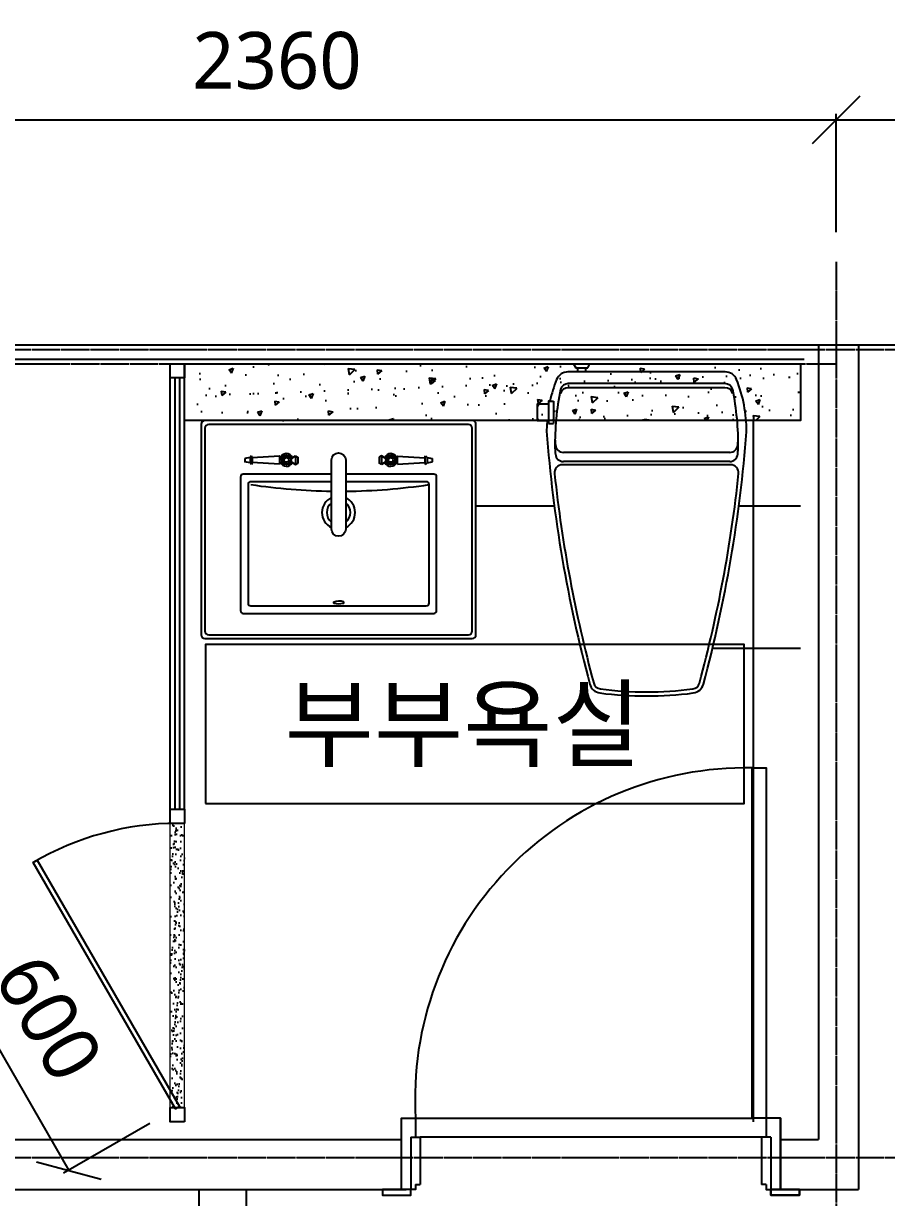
# Model space of a CAD drawing. Header units: millimetres. Extents: x -813 to 7727, y -580 to 5329.
# Drawn here: x 852 to 2673, y 2850 to 5328 of the extents above; entities that cross this region are included whole.
import ezdxf
from ezdxf.enums import TextEntityAlignment as Align

# ---------------------------------------------------------------- set-up
doc = ezdxf.new("R2010")
doc.units = ezdxf.units.MM
doc.linetypes.add('주동원본-1$0$CEN', pattern=[62, 60, -1, 0, -1])
for name, color, linetype in [('A_TXT', 160, 'Continuous'), ('DIM', 1, 'Continuous'), ('LEGN', 7, 'Continuous'), ('주동원본-1$0$A_BATH', 6, 'Continuous'), ('주동원본-1$0$A_DOOR', 250, 'Continuous'), ('주동원본-1$0$A_DRY', 250, 'Continuous'), ('주동원본-1$0$A_FIN2', 8, 'Continuous'), ('주동원본-1$0$A_HAT_P', 179, 'Continuous'), ('주동원본-1$0$A_HRAL', 4, 'Continuous'), ('주동원본-1$0$A_mc', 171, '주동원본-1$0$CEN'), ('주동원본-1$0$AS_CEN-1', 1, '주동원본-1$0$CEN'), ('주동원본-1$0$AS_CON', 170, 'Continuous')]:
    doc.layers.add(name, color=color, linetype=linetype)
doc.styles.add('맑은고딕', font='malgun.ttf')
doc.styles.add('치수문자01', font='malgun.ttf')
doc.dimstyles.new('치수문자', dxfattribs={"dimtxt": 120, "dimasz": 100, "dimexe": 12.5, "dimexo": 62.5, "dimgap": 62.5, "dimtad": 1, "dimtxsty": '치수문자01', "dimblk": 'OBLIQUE', "dimcen": 2.5, "dimclrt": 256, "dimadec": 0, "dimazin": 0, "dimtfac": 1, "dimtmove": 0, "dimatfit": 3, "dimfxl": 1, "dimlwd": -1, "dimlwe": -1, "dimarcsym": 1})

# ---------------------------------------------------------------- blocks, each defined once
blk = doc.blocks.new('_Oblique')
at = {"color": 0, "linetype": 'ByBlock', "lineweight": -2}
blk.add_line((-0.5, -0.5), (0.5, 0.5), dxfattribs=at)
blk = doc.blocks.new('*D11')
at = {"layer": 'Defpoints', "color": 0, "transparency": 16777216}
for p in [(2567, 5125), (207, 4825), (2567, 4825)]:
    blk.add_point(p, dxfattribs=at)
at = {"layer": 'DIM', "color": 0, "transparency": 16777216}
for p, q in [((207, 4887.5), (207, 5137.5)), ((2567, 4887.5), (2567, 5137.5)), ((207, 5125), (2567, 5125))]:
    blk.add_line(p, q, dxfattribs=at)
at = {"layer": 'DIM', "color": 0, "transparency": 16777216, "xscale": 100, "yscale": 100, "zscale": 100, "rotation": 180}
blk.add_blockref('_Oblique', (207, 5125), dxfattribs=at)
at = {"layer": 'DIM', "color": 0, "transparency": 16777216, "xscale": 100, "yscale": 100, "zscale": 100}
blk.add_blockref('_Oblique', (2567, 5125), dxfattribs=at)
at = {"layer": 'DIM', "transparency": 16777216, "insert": (1387, 5249.5), "char_height": 120, "attachment_point": 5, "style": '치수문자01'}
blk.add_mtext('2360', dxfattribs=at)
blk = doc.blocks.new('*D12')
at = {"layer": 'Defpoints', "color": 0, "transparency": 16777216}
for p in [(6052, 5125), (2567, 4825), (6052, 4825)]:
    blk.add_point(p, dxfattribs=at)
at = {"layer": 'DIM', "color": 0, "transparency": 16777216}
for p, q in [((2567, 4887.5), (2567, 5137.5)), ((6052, 4887.5), (6052, 5137.5)), ((2567, 5125), (6052, 5125))]:
    blk.add_line(p, q, dxfattribs=at)
at = {"layer": 'DIM', "color": 0, "transparency": 16777216, "xscale": 100, "yscale": 100, "zscale": 100, "rotation": 180}
blk.add_blockref('_Oblique', (2567, 5125), dxfattribs=at)
at = {"layer": 'DIM', "color": 0, "transparency": 16777216, "xscale": 100, "yscale": 100, "zscale": 100}
blk.add_blockref('_Oblique', (6052, 5125), dxfattribs=at)
at = {"layer": 'DIM', "transparency": 16777216, "insert": (4309.5, 5249.5), "char_height": 120, "attachment_point": 5, "style": '치수문자01'}
blk.add_mtext('3485', dxfattribs=at)
blk = doc.blocks.new('*D16')
at = {"layer": 'Defpoints', "color": 0, "transparency": 16777216}
for p in [(872.7, 3557.1), (1172.7, 3037.5), (947.7, 2907.6)]:
    blk.add_point(p, dxfattribs=at)
at = {"layer": 'DIM', "color": 0, "transparency": 16777216}
for p, q in [((818.5, 3525.8), (636.9, 3420.9)), ((647.7, 3427.2), (947.7, 2907.6)), ((1118.5, 3006.3), (936.8, 2901.3))]:
    blk.add_line(p, q, dxfattribs=at)
at = {"layer": 'DIM', "color": 0, "transparency": 16777216, "xscale": 100, "yscale": 100, "zscale": 100}
for p, rotation in [((647.7, 3427.2), 120.0000000042285), ((947.7, 2907.6), 300.0000000042285)]:
    blk.add_blockref('_Oblique', p, dxfattribs=dict(at, rotation=rotation))
at = {"layer": 'DIM', "transparency": 16777216, "insert": (905.5, 3229.6), "char_height": 120, "attachment_point": 5, "rotation": 300, "style": '치수문자01'}
blk.add_mtext('600', dxfattribs=at)

msp = doc.modelspace()

# ---------------------------------------------------------------- hatches: boundary and pattern name
at = {"layer": '주동원본-1$0$A_HAT_P'}
h = msp.add_hatch(dxfattribs=at)
h.set_pattern_fill('AR-CONC', scale=15, angle=-90, style=0)
h.set_pattern_definition([(40, (-97295.83, -917988.13), (-9.41282, 107.589027), [11.25, -123.75]), (95, (-97295.83, -917988.13), (112.82882, -20.8127), [9, -99]), (349.5486, (-97296.62, -917979.16), (103.415931, 86.776407), [9.561028, -105.171317]), (43.8158, (-97265.83, -917988.13), (-24.827852, 160.086157), [16.875, -185.625]), (353.3644, (-97267.9, -917974.79), (146.11768, 140.199406), [14.341543, -157.75695]), (98.8158, (-97265.83, -917988.13), (146.11779, 140.199292), [13.5, -148.5]), (69, (-97273.33, -917973.13), (-60.392834, 89.536058), [11.25, -123.75]), (124, (-97273.33, -917973.13), (108.772507, 36.4973), [9, -99]), (18.5486, (-97278.36, -917965.67), (48.379575, 126.033394), [9.561028, -105.171317]), (52.5, (-97295.83, -917988.13), (49.934078, 1.8239783), [0, -97.8, 0, -100.5, 0, -99.375]), (82.5, (-97295.83, -917988.13), (59.1617568, 39.4604306), [0, -57.3, 0, -95.55, 0, -37.875]), (122.5, (-97295.83, -918021.58), (-3.3832308, 80.0733654), [0, -37.5, 0, -117, 0, -155.25]), (132.5, (-97295.83, -918036.58), (15.0157473, 87.4779254), [0, -48.75, 0, -77.7, 0, -110.25])])
h.paths.add_polyline_path([(1191.995, 4490.001), (1191.995, 4610.001), (2491.995, 4610.001), (2491.995, 4490.001)])
h = msp.add_hatch(dxfattribs=at)
h.set_pattern_fill('AR-SAND', scale=10, angle=270, style=0)
h.set_pattern_definition([(232.5, (-2288686.506, 214138.227), (-19.26823769, 0.62993358), [0, -15.2, 0, -17, 0, -16.25]), (262.5, (-2288686.506, 214138.227), (-28.22146065, -17.69776705), [0, -8.2, 0, -13.7, 0, -5.25]), (302.5, (-2288686.506, 214150.527), (-0.05659054, -31.14141862), [0, -5, 0, -18, 0, -23.5]), (312.5, (-2288686.506, 214150.527), (-8.77675565, -30.06126605), [0, -2.5, 0, -11.8, 0, -13.5])])
h.paths.add_polyline_path([(1191.995, 3040.001), (1161.995, 3040.001), (1161.995, 3640.001), (1191.995, 3640.001)])

# ---------------------------------------------------------------- linework, layer by layer
at = {"layer": 'LEGN', "color": 7}
msp.add_lwpolyline([(1236.263, 3681.818), (2372.965, 3681.818), (2372.965, 4017.639), (1236.263, 4017.639)], close=True, dxfattribs=at)
at = {"layer": '주동원본-1$0$A_BATH', "color": 7}
for p, q in [((2013.095, 4610.001), (2017.37, 4601.451)), ((2043.02, 4601.451), (2047.295, 4610.001)), ((2017.37, 4601.451), (2030.195, 4601.451)), ((2021.645, 4592.901), (2021.645, 4601.451)), ((2030.195, 4601.451), (2043.02, 4601.451)), ((2038.745, 4592.901), (2038.745, 4601.451)), ((2332.259, 4568.12), (2001.732, 4568.12)), ((2332.259, 4559.501), (2001.732, 4559.501)), ((1936.043, 4518.516), (1936.043, 4496.286)), ((1959.679, 4524.501), (1942.028, 4524.501)), ((1959.679, 4531.077), (1970.32, 4531.077)), ((1959.679, 4531.077), (1959.679, 4483.725)), ((1970.32, 4531.077), (1970.32, 4483.725)), ((1959.679, 4490.301), (1942.028, 4490.301)), ((1959.679, 4483.725), (1970.32, 4483.725)), ((1330.11, 4412.403), (1319.307, 4410.242)), ((1333.57, 4415.86), (1330.11, 4412.403)), ((1330.11, 4412.403), (1330.11, 4400.713)), ((1334.868, 4411.539), (1333.57, 4415.86)), ((1392.577, 4415.111), (1334.868, 4411.539)), ((1334.868, 4411.539), (1334.868, 4401.578)), ((1392.722, 4398.142), (1392.722, 4414.975)), ((1416.511, 4409.378), (1426.459, 4415.86)), ((1426.459, 4415.86), (1426.459, 4397.256)), ((1426.459, 4415.86), (1431.217, 4412.835)), ((1431.217, 4412.835), (1431.217, 4400.356)), ((1607.531, 4415.86), (1602.774, 4412.835)), ((1602.774, 4412.835), (1602.774, 4400.356)), ((1617.48, 4409.378), (1607.531, 4415.86)), ((1607.531, 4415.86), (1607.531, 4397.256)), ((1641.269, 4398.142), (1641.269, 4414.975)), ((1641.413, 4415.111), (1699.122, 4411.539)), ((1699.122, 4411.539), (1700.42, 4415.86)), ((1699.122, 4411.539), (1699.122, 4401.578)), ((1700.42, 4415.86), (1703.88, 4412.403)), ((1703.88, 4412.403), (1714.683, 4410.242)), ((1703.88, 4412.403), (1703.88, 4400.713)), ((2342.397, 4423.049), (1991.593, 4423.049)), ((1319.307, 4410.242), (1319.307, 4402.81)), ((1330.11, 4400.713), (1319.418, 4402.692)), ((1333.57, 4397.256), (1330.11, 4400.713)), ((1334.868, 4401.578), (1333.57, 4397.256)), ((1392.577, 4398.005), (1334.868, 4401.578)), ((1392.722, 4410.674), (1397.982, 4410.674)), ((1392.722, 4402.442), (1397.982, 4402.442)), ((1416.511, 4403.739), (1426.459, 4397.256)), ((1426.459, 4397.256), (1431.153, 4400.241)), ((1607.531, 4397.256), (1602.837, 4400.241)), ((1617.48, 4403.739), (1607.531, 4397.256)), ((1641.269, 4410.674), (1636.009, 4410.674)), ((1641.269, 4402.442), (1636.009, 4402.442)), ((1641.413, 4398.005), (1699.122, 4401.578)), ((1699.122, 4401.578), (1700.42, 4397.256)), ((1700.42, 4397.256), (1703.88, 4400.713)), ((1703.88, 4400.713), (1714.573, 4402.692)), ((1714.683, 4410.242), (1714.683, 4402.81)), ((2344.239, 4396.806), (1989.752, 4396.806)), ((2342.397, 4403.638), (1991.593, 4403.638))]:
    msp.add_line(p, q, dxfattribs=at)
at = {"layer": '주동원본-1$0$A_BATH', "color": 7, "linetype": 'Continuous'}
for p, q in [((1161.995, 3670.001), (1161.995, 4580.001)), ((1171.995, 3670.001), (1171.995, 4580.001)), ((1181.995, 3670.001), (1181.995, 4580.001)), ((1191.995, 3670.001), (1191.995, 4580.001))]:
    msp.add_line(p, q, dxfattribs=at)
at = {"layer": '주동원본-1$0$A_BATH', "color": 7, "lineweight": 0}
for p, q in [((1161.995, 3040.001), (1161.995, 3640.001)), ((1191.995, 3040.001), (1191.995, 3640.001))]:
    msp.add_line(p, q, dxfattribs=at)
at = {"layer": '주동원본-1$0$A_BATH', "color": 7, "linetype": 'Continuous'}
for points in [[(1191.995, 4580.001), (1161.995, 4580.001), (1161.995, 4610.001), (1191.995, 4610.001), (1191.995, 4580.001)], [(1191.995, 3640.001), (1161.995, 3640.001), (1161.995, 3670.001), (1191.995, 3670.001), (1191.995, 3640.001)], [(1191.995, 3010.001), (1161.995, 3010.001), (1161.995, 3040.001), (1191.995, 3040.001), (1191.995, 3010.001)]]:
    msp.add_lwpolyline(points, dxfattribs=at)
at = {"layer": '주동원본-1$0$A_BATH', "color": 7}
msp.add_lwpolyline([(1191.995, 4490.001), (1191.995, 4610.001), (2491.995, 4610.001), (2491.995, 4490.001)], close=True, dxfattribs=at)
for points in [[(2333.078, 4592.901), (2000.913, 4592.901, 0.30713821), (1977.081, 4576.737, 0.04016168), (1963.03, 4531.077), (1959.679, 4531.077), (1959.679, 4524.501), (1936.043, 4524.501), (1936.043, 4490.301), (1956.909, 4490.301), (1955.966, 4468.048, 0.0470294), (2047.102, 3933.929, 0.30412225), (2068.623, 3915.152, 0.06354518), (2265.367, 3915.152, 0.30412225), (2286.889, 3933.929, 0.0468583), (2377.947, 4466.661, -1), (2377.947, 4466.661, 0.09562937), (2356.909, 4576.737, -0.57407403), (2356.909, 4576.737, 0.30713821), (2333.078, 4592.901)], [(1234.995, 4030.001), (1798.995, 4030.001, 0.41421356), (1806.995, 4038.001), (1806.995, 4482.001, 0.41421356), (1798.995, 4490.001), (1234.995, 4490.001, 0.41421356), (1226.995, 4482.001), (1226.995, 4038.001, 0.41421356)], [(1242.995, 4038.001), (1790.995, 4038.001, 0.41421356), (1798.995, 4046.001), (1798.995, 4474.001, 0.41421356), (1790.995, 4482.001), (1242.995, 4482.001, 0.41421356), (1234.995, 4474.001), (1234.995, 4046.001, 0.41421356)], [(1531.995, 4260.954, -1), (1501.995, 4260.954), (1501.995, 4407.001, -1), (1531.995, 4407.001)]]:
    msp.add_lwpolyline(points, format="xyb", close=True, dxfattribs=at)
for points in [[(1501.995, 4377.001), (1315.995, 4377.001, 0.41421356), (1309.995, 4371.001), (1309.995, 4089.001, 0.41421356), (1315.995, 4083.001), (1717.995, 4083.001, 0.41421356), (1723.995, 4089.001), (1723.995, 4371.001, 0.41421356), (1717.995, 4377.001), (1531.995, 4377.001)], [(1501.995, 4361.001), (1331.995, 4361.001, 0.41421356), (1325.995, 4355.001), (1325.995, 4105.001, 0.41421356), (1331.995, 4099.001), (1701.995, 4099.001, 0.41421356), (1707.995, 4105.001), (1707.995, 4355.001, 0.41421356), (1701.995, 4361.001), (1531.995, 4361.001)], [(1527.274, 4107.226, 0.18748575), (1506.772, 4106.933)]]:
    msp.add_lwpolyline(points, format="xyb", dxfattribs=at)
at = {"layer": '주동원본-1$0$A_BATH', "color": 7, "linetype": 'Continuous'}
msp.add_lwpolyline([(1181.325, 3042.501), (1172.665, 3037.501), (872.665, 3557.116), (881.325, 3562.116)], close=True, dxfattribs=at)
at = {"layer": '주동원본-1$0$A_BATH', "color": 7}
for centre, radius in [((1406.995, 4407.001), 9.946), ((1406.995, 4407.001), 8.484), ((1406.995, 4407.001), 4.982), ((1626.995, 4407.001), 9.946), ((1626.995, 4407.001), 8.484), ((1626.995, 4407.001), 4.982)]:
    msp.add_circle(centre, radius, dxfattribs=at)
for centre, radius, start, end in [((2001.732, 4551.02), 17.1, 90, 163.656041), ((2332.259, 4551.02), 17.1, 16.343959, 90), ((2558.717, 4439.445), 585.087, 168.526009, 180.751954), ((2001.732, 4542.401), 17.1, 90, 163.656041), ((2332.259, 4542.401), 17.1, 16.343959, 90), ((1775.273, 4439.445), 585.087, 359.248046, 11.473991), ((1942.028, 4518.516), 5.985, 90, 180), ((1942.028, 4496.286), 5.985, 180, 270), ((4846.737, 4667.11), 2881.25, 184.3412, 184.544994), ((1991.593, 4440.149), 17.1, 184.544994, 270), ((2342.397, 4440.149), 17.1, 270, 355.455006), ((-512.746, 4667.11), 2881.25, 355.455006, 355.6588), ((1392.585, 4414.975), 0.137, 0, 93.26775), ((1406.995, 4407.001), 13.342, 19.196401, 164.018885), ((1626.995, 4407.001), 13.342, 15.981115, 160.803599), ((1641.405, 4414.975), 0.137, 86.73225, 180), ((1999.329, 4431.542), 25.65, 179.498184, 184.3412), ((4846.737, 4647.699), 2881.25, 184.3412, 184.544994), ((1991.593, 4420.738), 17.1, 184.544994, 270), ((2342.397, 4420.738), 17.1, 270, 355.455006), ((-512.746, 4647.699), 2881.25, 355.455006, 355.6588), ((2334.661, 4431.542), 25.65, 355.6588, 0.501816), ((1319.443, 4402.826), 0.137, 186.715452, 259.517144), ((1406.995, 4407.001), 13.342, 199.980177, 337.542555), ((1431.08, 4400.356), 0.137, 302.449405, 0), ((1602.91, 4400.356), 0.137, 180, 237.550595), ((1626.995, 4407.001), 13.342, 202.457445, 340.019823), ((1714.548, 4402.826), 0.137, 280.482856, 353.284548), ((1989.752, 4379.706), 17.1, 90, 186.119764), ((2344.239, 4379.706), 17.1, 354.465268, 90), ((4837.58, 4685.045), 2881.25, 186.119764, 195.065302), ((-503.59, 4685.045), 2881.25, 344.934698, 353.88371), ((1519.995, 5609.965), 1268.968, 261.480158, 269.187246), ((1519.995, 5609.965), 1268.968, 270.541826, 278.519842), ((1516.995, 4295.954), 35, 115.376933, 244.623067), ((1516.995, 4295.954), 25, 126.869898, 233.130102), ((1516.995, 4295.954), 35, 295.376933, 64.623067), ((1516.995, 4295.954), 25, 306.869898, 53.130102), ((1507.213, 4105.843), 1.176, 112.055737, 247.944263), ((1517.444, 4148.169), 44.708, 256.189385, 282.530001), ((1526.779, 4105.896), 1.418, 284.898589, 69.58027), ((2071.87, 3940.596), 17.1, 195.065302, 262.728036), ((2166.995, 4686.057), 768.606, 262.728036, 277.271964), ((2262.12, 3940.596), 17.1, 277.271964, 344.934698)]:
    msp.add_arc(centre, radius, start, end, dxfattribs=at)
at = {"layer": '주동원본-1$0$A_BATH', "color": 7, "linetype": 'Continuous'}
msp.add_arc((1176.995, 3040.001), 600, 90, 120.47747, dxfattribs=at)
at = {"layer": '주동원본-1$0$A_DOOR', "color": 8, "linetype": 'Continuous'}
for p, q in [((1679.495, 3017.501), (2389.495, 3017.501)), ((2409.495, 2977.501), (1689.495, 2977.501))]:
    msp.add_line(p, q, dxfattribs=at)
at = {"layer": '주동원본-1$0$A_DOOR', "linetype": 'Continuous'}
for p, q in [((2449.495, 3017.501), (2449.495, 2867.501)), ((1669.495, 2977.501), (1689.495, 2977.501)), ((1669.495, 2977.501), (1669.495, 2867.501)), ((1689.495, 2977.501), (1689.495, 2877.501)), ((2429.495, 2977.501), (2409.495, 2977.501)), ((2409.495, 2977.501), (2409.495, 2877.501)), ((2429.495, 2977.501), (2429.495, 2867.501)), ((1679.495, 2877.501), (1689.495, 2877.501)), ((2419.495, 2877.501), (2409.495, 2877.501))]:
    msp.add_line(p, q, dxfattribs=at)
for points in [[(2419.495, 3017.501), (2389.495, 3017.501), (2389.495, 3757.501), (2419.495, 3757.501)], [(1669.495, 2867.501), (1609.495, 2867.501), (1609.495, 2855.501), (1669.495, 2855.501)], [(2429.495, 2867.501), (2489.495, 2867.501), (2489.495, 2855.501), (2429.495, 2855.501)]]:
    msp.add_lwpolyline(points, close=True, dxfattribs=at)
for points in [[(1649.495, 2867.501), (1649.495, 3017.501), (1679.495, 3017.501), (1679.495, 2977.501)], [(2449.495, 2867.501), (2449.495, 3017.501), (2419.495, 3017.501), (2419.495, 2977.501)], [(1679.495, 2877.501), (1679.495, 2867.501), (1649.495, 2867.501)], [(2419.495, 2877.501), (2419.495, 2867.501), (2449.495, 2867.501)]]:
    msp.add_lwpolyline(points, dxfattribs=at)
at = {"layer": '주동원본-1$0$A_DOOR', "color": 8, "linetype": 'Continuous'}
msp.add_arc((2377.142, 3058.214), 698.834, 88.987143, 183.339828, dxfattribs=at)
at = {"layer": '주동원본-1$0$A_DRY', "color": 7}
for p, q in [((2529.495, 4650.001), (2529.495, 2972.501)), ((2614.495, 4650.001), (2614.495, 2867.501)), ((254.495, 2972.501), (1649.495, 2972.501)), ((2449.495, 2972.501), (2529.495, 2972.501)), ((253.995, 2867.501), (1659.495, 2867.501)), ((1221.995, 2867.501), (1221.995, 2460.001)), ((1321.995, 2867.501), (1321.995, 2460.001)), ((2489.495, 2867.501), (2614.495, 2867.501))]:
    msp.add_line(p, q, dxfattribs=at)
at = {"layer": '주동원본-1$0$A_FIN2', "color": 7}
msp.add_line((284.495, 4620.001), (2499.495, 4620.001), dxfattribs=at)
at = {"layer": '주동원본-1$0$A_HAT_P', "color": 7}
for p, q in [((2391.995, 4490.001), (2391.995, 3010.001)), ((1806.995, 4310.001), (1972.228, 4310.001)), ((2361.77, 4310.001), (2491.995, 4310.001)), ((2306.261, 4010.001), (2491.995, 4010.001))]:
    msp.add_line(p, q, dxfattribs=at)
at = {"layer": '주동원본-1$0$A_HRAL', "linetype": 'Continuous'}
msp.add_lwpolyline([(2489.495, 2867.501), (2429.495, 2867.501), (2429.495, 2855.501), (2489.495, 2855.501)], close=True, dxfattribs=at)
at = {"layer": '주동원본-1$0$A_mc', "color": 7}
msp.add_line((206.995, 4610.001), (2566.995, 4610.001), dxfattribs=at)
at = {"layer": '주동원본-1$0$AS_CEN-1', "color": 1}
for p, q in [((2566.995, 4825.001), (2566.995, 370.001)), ((-0.005, 4640.001), (7726.995, 4640.001)), ((-0.005, 2935.001), (3016.995, 2935.001))]:
    msp.add_line(p, q, dxfattribs=at)
at = {"layer": '주동원본-1$0$AS_CON', "color": 7}
msp.add_line((634.495, 4650.001), (5621.995, 4650.001), dxfattribs=at)

# ---------------------------------------------------------------- texts
at = {"layer": 'A_TXT', "color": 7, "linetype": 'Continuous', "style": '맑은고딕'}
msp.add_text('부부욕실', height=150, dxfattribs=at).set_placement((1403.358, 3849.729), align=Align.MIDDLE_LEFT)

# ---------------------------------------------------------------- dimensions: what is measured, and where the dimension line sits
at = {"layer": 'DIM'}
dim = msp.add_linear_dim(base=(2566.995, 5125.001), p1=(206.995, 4825.001), p2=(2566.995, 4825.001), dimstyle='치수문자', dxfattribs=at)
dim.commit()
dim.dimension.update_dxf_attribs({"geometry": '*D11', "text_midpoint": (1386.995, 5249.498)})
dim = msp.add_linear_dim(base=(6051.995, 5125.001), p1=(2566.995, 4825.001), p2=(6051.995, 4825.001), dimstyle='치수문자', override={"dimtmove": 1}, dxfattribs=at)
dim.commit()
dim.dimension.update_dxf_attribs({"geometry": '*D12', "text_midpoint": (4309.495, 5249.498)})
dim = msp.add_aligned_dim(p1=(872.676, 3557.098), p2=(1172.665, 3037.501), distance=-259.808, text='600', dimstyle='치수문자', dxfattribs=at)
dim.commit()
dim.dimension.update_dxf_attribs({"geometry": '*D16', "text_midpoint": (905.488, 3229.645)})

doc.saveas('drawing.dxf')
